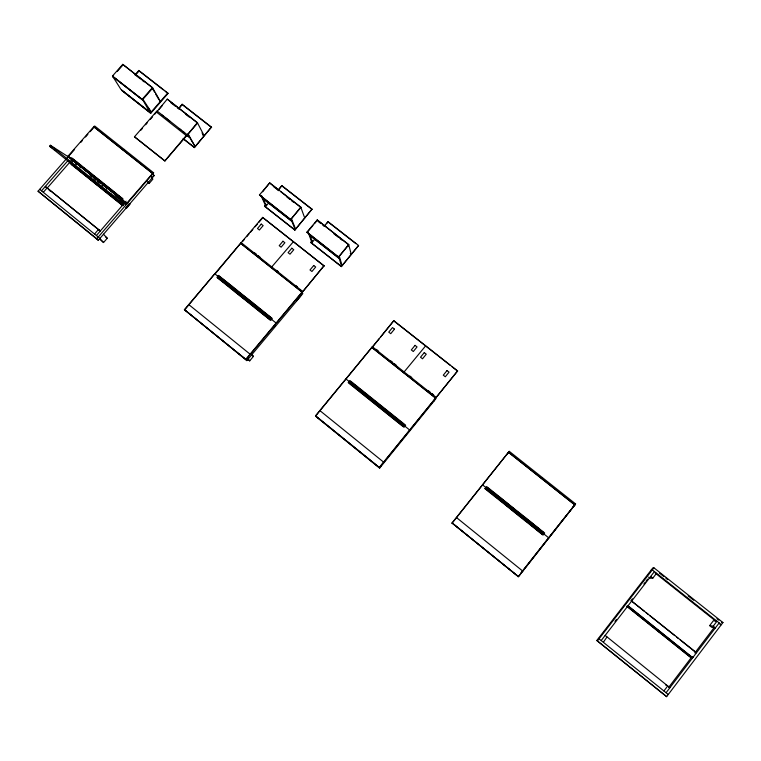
<?xml version="1.0" encoding="UTF-8"?>
<svg xmlns="http://www.w3.org/2000/svg" width="761" height="761" viewBox="0 0 761 761"><rect width="100%" height="100%" fill="white"/><g stroke="black" fill="none" stroke-linecap="round" stroke-linejoin="round"><path stroke-width="1.14" d="M217.627 276.538L218.531 275.415L272.286 318.488L271.335 319.62L217.57 276.547L271.439 319.496M217.855 276.253L271.506 319.42L270.659 320.438L216.933 277.394L217.798 276.367M218.559 277.356L217.884 278.155M218.797 277.052L219.51 276.233M226.436 284.985L227.415 283.901M219.529 278.069L220.471 276.994M227.387 285.746L228.376 284.662M220.661 278.507L219.796 279.677M224.276 280.048L223.325 281.17M225.199 280.761L224.257 281.817M233.123 288.476L233.827 287.687M226.35 283.111L227.139 282.331M235.025 290.017L235.71 289.17M227.33 283.863L228.062 283.054M235.91 290.911L235.073 291.92M228.1 284.995L229.051 283.863M231.877 286.107L230.964 287.135M239.858 295.753L240.723 294.583M233.931 289.456L234.749 288.409M242.645 296.124L241.77 297.294M235.71 291.063L236.661 289.941M244.614 297.656L245.289 296.847M238.612 293.423L239.534 292.243M239.658 294.079L240.495 293.004M241.484 293.822L240.533 294.954M247.496 301.86L248.486 300.766M249.408 301.527L250.122 300.738M244.357 296.124L242.702 298.017M245.327 298.797L246.279 297.656M247.249 300.329L248.2 299.197M256.153 308.795L257.132 307.701M251.044 301.461L250.217 302.364M252.024 304.115L252.975 303.002M253.013 304.952L253.965 303.81M254.897 304.543L253.299 306.521M254.935 306.493L254.26 307.301M256.818 306.084L255.905 307.111M258.778 307.663L257.827 308.662M259.72 310.298L260.671 309.166M267.453 314.616L266.778 315.425M260.709 311.116L261.641 309.936M268.424 315.387L267.748 316.195M261.651 311.81L262.602 310.707M264.562 312.295L262.897 314.198M265.56 314.93L266.493 313.846M436.443 397.166L457.608 370.921L393.798 320.695L372.443 346.968L379.083 338.892M269.375 318.003L270.326 316.89M270.364 318.849L269.689 319.658M72.533 158.535L70.916 160.4M74.407 161.713L75.215 160.657M76.129 161.389L75.444 162.283M77.261 163.625L76.385 164.785M77.907 164.633L78.868 163.586M122.283 199.896L123.063 198.992L71.563 157.736L70.878 158.507L122.112 200.095L121.437 200.875M80.695 165.051L80.01 165.946M73.389 159.201L72.723 160.019M74.302 159.934L73.608 160.695M83.396 169.028L84.357 167.981M86.288 171.235L87.096 170.179M79.838 164.386L79.039 165.089M89.142 173.308L89.903 172.443M89.96 174.164L90.768 173.108M90.987 174.621L91.681 173.85M92.595 174.583L91.976 175.42M85.27 168.714L84.557 169.475M86.183 169.446L85.517 170.264M93.498 177.151L94.431 176.048M95.372 178.683L94.706 179.453M95.563 178.454L96.324 177.589M99.995 180.528L98.378 182.402M95.41 176.847L94.678 177.579M102.944 184.181L102.06 185.351M102.973 186.084L104.542 184.143M97.189 178.255L96.476 179.025M106.388 185.617L105.703 186.521M100.861 181.204L100.195 182.022M108.233 187.101L106.664 189.032M101.784 181.936L101.118 182.754M102.706 182.669L102.041 183.496M109.261 189.632L110.126 188.633M110.183 190.364L110.992 189.308M533.566 526.745L534.003 526.06M105.522 184.952L104.733 185.665M115.615 193.009L114.921 193.903M109.204 187.9L108.481 188.633M117.575 196.281L118.431 195.292M113.817 191.591L113.094 192.333M113.979 193.047L114.692 192.267M121.18 199.353L120.514 200.133M117.508 194.55L116.785 195.292M119.306 195.967L118.602 196.747M122.131 198.25L121.351 198.973M403.606 372.681L404.395 371.682M518.45 576.638L452.082 522.931L509.242 451.321L575.592 503.915L518.374 576.648L452.072 522.997L518.45 576.638L575.573 503.963M456.438 517.528L522.74 571.092M349.87 382.507L350.821 381.347M351.829 382.174L350.193 384.162M351.858 384.134L352.8 382.935M353.827 385.675L354.797 384.552M219.482 278.031L218.807 278.868M222.374 278.516L220.709 280.4M356.776 386.141L355.149 388.129M357.765 386.93L356.138 388.919M361.732 390.108L361.047 390.897M357.832 388.842L357.109 389.68M359.744 388.519L358.888 389.47M360.743 389.318L359.106 391.306M230.003 286.526L230.964 285.394M231.915 288.058L232.866 286.926M363.72 391.696L362.084 393.684M363.787 393.608L364.709 392.495M367.715 396.814L367.049 397.67M250.112 302.593L249.456 303.449M370.712 399.23L370.036 400.058M250.417 304.219L252.015 302.231M249.123 299.92L248.371 300.899M372.024 401.656L373.661 399.658M255.886 305.351L255.106 306.283M256.857 308.034L257.817 306.892M373.699 401.618L374.65 400.457M378.626 403.615L377.96 404.471M73.617 160.818L72.733 161.855M259.72 310.269L259.044 311.106M87.325 171.805L88.019 170.911M81.817 167.449L82.521 166.516M381.917 407.649L382.621 406.812M267.444 316.452L266.759 317.299M380.633 405.242L379.815 406.165M380.671 407.211L379.986 408.01M270.402 318.669L271.316 317.708M383.982 411.216L384.914 410.046M383.772 409.475L384.619 408.438M102.935 184.305L103.629 183.411M111.23 190.944L111.915 190.05M388.624 411.634L387.939 412.472M384.666 410.407L385.608 409.209M119.515 197.651L120.228 196.709M392.923 416.476L391.991 417.646M391.668 416.01L392.619 414.84M394.693 418.369L395.625 417.247M399.944 422.089L400.638 421.261M398.707 421.584L399.63 420.462M348.89 381.756L404.804 426.322L405.651 425.275L349.832 380.557L348.985 381.537L404.966 426.093L404.024 427.292L348.215 382.574L349.175 381.413M482.512 484.843L548.814 537.922M142.412 99.32L149.86 112.114L150.649 111.211M229.261 285.489L228.338 286.507M231.154 287.059L230.25 288.038M234.074 291.111L234.978 289.989M236.985 293.451L237.717 292.414M241.703 295.449L240.78 296.476M351.886 384.077L351.182 384.952M353.894 385.637L353.161 386.54M352.172 385.751L352.942 384.714M262.65 312.514L263.591 311.525M365.061 396.072L366.697 394.084M366.764 395.996L367.687 394.883M367.753 396.785L368.666 395.644M370.74 399.183L371.653 398.032M506.474 455.04L506.797 454.422M94.649 177.722L93.784 178.721M508.072 453.023L508.481 452.272L574.85 504.904L508.462 452.3M90.968 174.783L90.112 175.781M91.891 175.515L91.035 176.514M97.398 179.929L98.112 178.987M378.008 406.441L379.634 404.443M379.701 406.364L378.997 407.24M386.721 411.929L387.615 410.835M384.99 412.043L386.617 410.036M387.672 412.776L386.978 413.613M390.754 415.106L391.611 414.013M393.751 417.513L392.99 418.455M394.674 418.369L393.989 419.254M398.631 419.653L397.784 420.624M350.098 382.269L349.204 383.373M223.515 280.942L222.65 281.97M225.427 282.474L224.524 283.453M229.137 285.651L229.974 284.576M226.378 283.235L225.475 284.214M353.037 384.695L353.808 383.763M234.017 289.361L233.151 290.388M238.612 293.27L237.936 294.222M239.763 293.955L238.868 294.945M237.841 292.424L238.574 291.473M359.011 389.413L358.117 390.507M245.518 298.569L244.614 299.549M364.072 395.282L365.689 393.256M247.43 300.1L246.535 301.09M253.204 304.714L252.338 305.751M369.779 398.269L369.037 399.259M256.086 307.035L255.192 308.024M260.899 310.888L260.034 311.924M261.87 311.658L260.975 312.657M258.008 308.576L257.113 309.565M268.623 317.071L267.758 318.108M376.638 402.017L375.791 403.007M265.722 314.759L264.828 315.748M374.869 402.208L374.022 403.244M383.62 407.639L381.984 409.608M389.613 412.414L387.986 414.441M392.743 416.657L393.618 415.62M400.762 423.078L400.01 424.077M401.009 424.847L401.922 423.696M543.754 534.203L485.908 487.421L484.957 488.629M76.319 163.082L75.472 164.053M82.711 168.2L83.491 167.315M88.209 172.604L88.989 171.71M92.794 176.276L91.948 177.246M98.302 180.69L97.456 181.66M358.022 388.614L358.754 387.73M112.114 191.753L112.894 190.849M534.232 524.681L532.576 526.764M115.805 194.711L116.538 193.751M120.428 198.412L121.208 197.508M533.185 523.844L531.539 525.927M371.777 399.867L372.662 398.859M374.907 402.141L375.639 401.218M376.819 403.768L376.001 404.814M395.863 418.988L394.988 420.034M222.545 280.2L221.698 281.209M397.898 420.557L396.995 421.661M230.193 286.298L229.299 287.278M244.538 297.817L243.691 298.826M252.233 303.953L251.377 304.98M542.241 477.537L541.423 478.555M258.845 309.346L259.739 308.443M258.978 309.346L258.084 310.336M262.83 312.438L261.965 313.475M266.692 315.53L265.798 316.519M269.432 317.889L268.69 318.84M348.947 381.584L404.871 426.246M371.872 399.734L371.035 400.857M709.633 625.628L713.352 620.738L716.986 621.204L713.219 626.16L709.633 625.628L711.782 627.33L715.397 627.882L713.219 626.16M663.915 690.959L667.739 685.946L665.694 685.052M668.538 687.525L692.006 656.667M694.85 652.928L714.227 627.445M666.094 692.719L719.164 622.936M666.636 696.638L722.95 622.546L653.908 567.792L652.871 567.868L596.805 640.477L666.636 696.638L596.805 640.477M377.856 404.605L377.009 405.642M383.734 409.447L382.992 410.436M373.765 401.456L373.014 402.417M391.839 415.801L390.983 416.819M398.754 421.47L398.003 422.469M399.877 422.193L399.002 423.24M485.67 487.734L543.925 533.994M597.575 640.743L653.908 567.792M614.993 621.385L616.486 619.464M630.955 600.705L632.401 598.831M643.873 583.972L645.309 582.108M646.156 581.014L647.601 579.14M601.352 640.353L654.431 571.578M603.492 642.084L606.955 637.033M648.619 577.123L650.027 578.246L652.805 578.151L656.572 573.271M497.742 496.923L498.17 496.533M49.579 146.274L50.369 145.275L67.881 156.538L126.659 203.625L125.898 204.595L110.402 195.035L49.579 146.274L52.509 148.148M110.402 195.035L111.201 194.026L126.659 203.625M517.88 513.133L518.612 512.21M518.431 513.513L518.793 512.895M517.984 576.686L520.01 574.565M521.066 572.776L558.517 525.147M559.982 523.273L574.85 504.904M533.623 527.592L535.268 525.518M534.669 528.429L536.315 526.346M535.706 529.266L537.361 527.183M536.752 530.103L538.398 528.02M537.799 530.94L539.444 528.857M538.836 531.768L540.491 529.685M539.882 532.605L541.537 530.522M540.928 533.442L542.583 531.359M541.975 534.279L543.62 532.196M485.822 487.535L543.801 534.117M518.022 515.102L519.649 513.038M519.059 515.929L520.686 513.865M520.096 516.767L521.732 514.702M521.133 517.594L522.769 515.53M522.17 518.422L523.806 516.358M523.216 519.259L524.843 517.195M524.253 520.086L525.889 518.022M525.29 520.924L526.926 518.859M526.336 521.761L527.963 519.687M527.373 522.588L529.019 520.514M528.41 523.425L530.065 521.342M529.456 524.253L531.102 522.179M530.493 525.09L532.148 523.007M501.451 501.832L503.078 499.777M502.479 502.66L504.115 500.605M503.516 503.487L505.152 501.432M504.553 504.315L506.179 502.26M505.58 505.142L507.216 503.088M506.617 505.97L508.253 503.915M507.654 506.797L509.29 504.743M508.69 507.625L510.317 505.57M509.727 508.462L511.354 506.398M510.764 509.29L512.391 507.226M511.792 510.117L513.428 508.053M512.828 510.945L514.465 508.89M513.865 511.773L515.501 509.718M514.902 512.61L516.538 510.545M515.939 513.437L517.575 511.373M516.985 514.265L517.841 513.19M485.984 489.447L487.62 487.401M487.011 490.274L488.648 488.22M488.039 491.092L489.675 489.047M489.076 491.92L490.702 489.875M490.103 492.748L491.73 490.693M491.13 493.575L492.767 491.52M492.158 494.393L493.794 492.348M493.195 495.221L494.821 493.166M494.222 496.048L495.858 493.994M495.259 496.876L496.885 494.821M496.286 497.694L497.922 495.649M497.313 498.522L498.95 496.467M498.35 499.349L499.987 497.294M499.387 500.177L501.014 498.122M500.415 501.004L502.051 498.95M452.005 523.292L509.223 451.378M485.908 487.43L486.583 486.574L544.667 533.033L543.021 535.116L484.966 488.61M403.016 426.483L404.652 424.476M435.634 398.193L379.359 467.587L315.644 415.991L372.652 346.502L371.863 347.492L435.634 398.098L371.834 347.377L315.52 415.82L316.215 416.781L379.634 468.139L435.644 399.059L436.148 397.385L372.376 346.74M388.985 415.24L390.621 413.242M389.993 416.048L390.84 415.002M396.624 418.046L395.672 419.225M395.996 420.862L397.623 418.826M400.79 423.106L401.637 422.041M401.779 423.934L402.645 422.869M402.017 425.684L403.644 423.668M379.634 468.139L379.301 467.463L457.608 370.921M375.011 404.043L375.858 402.93M380.728 407.135L381.632 406.041M380.995 408.838L381.775 407.877M385.989 412.843L386.835 411.796M393.77 417.485L394.626 416.448M360.952 391.068L360.086 392.067M361.095 392.895L362.712 390.869M363.929 393.447L363.064 394.455M366.907 395.834L366.051 396.842M368.048 398.469L369.675 396.471M369.77 398.355L370.674 397.271M376.771 403.91L377.637 402.845M404.129 371.929L425.57 345.932M354.15 387.33L355.768 385.313M380.557 337.104L393.798 320.695M268.528 317.033L269.356 316.119M263.896 315.016L265.522 313.075M246.859 360.609L245.784 359.354L302.06 292.015L240.638 243.273L184.4 309.641L246.859 360.609L302.811 293.641L302.06 292.015M324.024 265.76L302.745 291.672L324.024 265.76L262.593 217.399L241.037 242.797L240.733 243.434L302.127 292.157L302.983 291.301L245.974 359.572L184.647 309.917L214.783 273.779L276.357 323.225M273.979 326.973L275.482 325.185M296.647 300.728L300.367 296.286M247.81 359.335L249.703 360.866L253.432 356.395L251.463 353.951M347.501 244.414L348.329 246.193M338.483 257.18L348.671 244.528L317.204 219.939L306.921 232.172L338.483 257.18L348.757 244.861L317.204 219.939M358.574 245.489L341.337 266.588L358.574 245.489L327.991 221.632L324.224 226.112M248.495 302.678L249.332 301.67M233.047 288.619L232.162 289.57M236.024 292.69L236.871 291.682M271.763 266.911L293.308 241.808M307.054 232.524L312.961 225.494M314.417 223.763L317.327 220.3M341.337 266.588L310.792 242.597L312.172 240.476M326.593 223.772L327.991 221.632M308.262 232.638L311.458 241.332L312.41 242.074L315.387 238.526M224.447 281.732L223.572 282.683M290.626 219.644L300.766 207.097L269.727 182.84L259.453 194.94L290.626 219.644L300.899 207.468L280.838 191.791M236.804 291.758L237.622 290.702M312.01 209.161L294.83 230.06L312.01 209.161L281.836 185.608L278.079 190.05M241.57 295.62L242.445 294.593M243.396 295.354L242.607 296.143M215.763 273.189L240.638 243.273M242.902 241.189L244.433 239.382M246.726 236.681L249.009 233.979M250.54 232.172L252.833 229.47M255.125 226.768L257.408 224.067M258.94 222.26L261.993 218.654M220.576 278.754L221.384 277.708M222.459 280.305L223.287 279.23M225.342 282.569L226.188 281.57M262.621 191.801L269.727 182.84M294.83 230.06L264.685 206.393L266.027 204.252M264.685 206.393L266.188 204.614M278.983 189.537L281.836 185.608M260.928 195.444L265.304 205.099L266.245 205.831L268.481 203.206M211.434 127.106L194.369 147.586L211.434 127.106L182.145 104.257L178.378 108.595M99.291 183.135L100.138 182.164M94.687 233.865L98.492 229.47L100.033 231.087M96.542 235.358L126.088 201.18M126.773 203.292L152.6 173.413L93.774 126.735L67.986 156.195L127.077 203.663L67.986 156.195M153.636 172.823L94.745 126.041L94.174 126.278L93.936 126.954L152.733 173.613L153.636 172.823L96.761 238.745L38.05 191.201L74.578 149.47M154.902 114.083L167.249 99.12L197.594 123.073L164.833 160.99L186.274 135.448L186.521 135.886M167.249 99.12L197.356 122.626L187.33 134.944M38.05 191.201L98.293 240.305L154.141 175.639L152.6 173.413M147.339 181.974L149.175 183.43L152.875 179.139L151.724 177.494M99.387 238.669L103.544 242.54L107.263 238.231L103.42 234.198M202.93 135.192L202.093 132.794M95.62 180.195L96.466 179.216M180.129 107.311L182.145 104.257M71.829 161.123L72.666 160.162M80.038 167.715L80.885 166.745M92.699 176.371L93.517 175.315M167.743 93.023L167.991 93.489L150.726 113.332L150.45 112.885L167.743 93.023L138.816 70.469L135.058 74.759M164.833 160.99L134.478 136.799L156.176 111.848L186.435 135.724L187.244 134.792L156.994 110.916M140.966 130.112L142.516 128.333M145.617 124.766L147.158 122.987M150.259 119.429L152.581 116.756M158.802 109.613L162.426 105.437M98.217 180.785L99.082 179.796M106.492 187.415L107.311 186.359M80.799 166.84L81.608 165.784M113.589 75.748L112.666 76.5L142.478 99.786L142.193 99.32L152.457 87.563L122.74 64.362L112.485 76.033L120.913 89.398L149.86 112.114M136.095 74.378L139.092 70.954L138.816 70.469M80.828 142.336L82.397 140.547M85.508 136.99L87.857 134.307M90.169 131.672L93.327 128.067M41.494 190.811L67.91 160.638M43.32 192.286L47.115 187.948M47.134 188.157L70.402 161.551M76.233 163.177L77.042 162.122M77.146 163.91L78.012 162.921M117.194 71.524L122.321 65.693M241.38 242.987L241.608 242.607M142.707 98.94L151.239 111.981L150.336 111.268M572.453 507.406L573.1 507.035M272.067 266.711L271.354 267.805M231.915 288.01L231.211 288.809M651.264 569.951L652.291 569.875L721.342 624.667L719.963 624.477M628.415 607.354L629.728 607.506M721.571 622.365L722.95 622.546M656.8 630.098L658.322 630.403M658.94 631.811L660.472 632.134M688.286 655.316L690.027 655.801M692.462 657.19L692.995 657.342M598.431 638.365L668.272 694.479M54.459 149.394L56.409 150.64M140.024 71.677L163.33 89.855M165.194 91.31L167.991 93.489M182.383 104.714L211.653 127.544M281.989 185.988L312.134 209.513M328.096 221.974L355.872 243.653M134.83 74.588L140.395 78.935M142.25 80.381L144.105 81.827M170.911 102.764L175.458 106.312M177.275 107.729L179.092 109.156M185.465 114.121L189.099 116.966M269.898 183.239L279.04 190.383M273.313 186.435L278.764 190.697M286.945 197.089L289.665 199.22M291.482 200.638L293.299 202.055M318.031 221.384L320.8 223.544M322.635 224.99L324.481 226.426M333.689 233.617L338.293 237.223M340.138 238.659L341.974 240.096M159.506 100.728L160.419 101.441L152.457 87.563M203.187 134.887L204.11 135.61L197.356 122.626M350.269 253.546L351.23 254.298L348.671 244.528M112.485 76.033L142.193 99.32M161.817 114.949L163.644 116.376M165.46 117.803L170.017 121.379M179.13 128.514L180.956 129.95M182.783 131.377L184.6 132.804M112.78 76.671L142.44 99.919L152.733 88.048L122.74 64.362M186.493 134.84L189.289 137.037M186.74 135.277L189.527 137.465M259.453 194.94L290.483 219.282M306.921 232.172L338.379 256.847M262.887 198.412L291.72 221.023M339.159 258.236L309.936 235.32L312.41 242.074M263.059 198.792L291.863 221.384M310.06 235.663L339.254 258.559M150.45 112.885L121.532 90.198L150.726 113.332M183.154 138.559L194.141 147.177M183.391 138.978L194.369 147.586M264.524 206.031L294.688 229.717M310.669 242.274L341.242 266.283M324.138 266.074L262.593 217.399M393.846 320.952L450.274 365.375M452.101 366.812L457.589 371.13M134.478 136.799L164.566 160.571M659.368 573.023L664.011 576.705M665.865 578.179L667.72 579.654M688.153 595.853L693.718 600.267M716.929 618.683L718.784 620.148M254.507 252.776L256.352 254.241M258.207 255.715L260.062 257.18M276.633 270.326L278.45 271.772M295.677 285.442L297.494 286.878M376.295 349.394L378.112 350.831M390.812 360.904L392.628 362.341M394.436 363.777L396.253 365.223M409.903 376.048L411.739 377.504M428.205 390.574L430.041 392.02M431.868 393.475L433.694 394.921M241.189 242.654L302.612 291.387M655.24 573.109L716.272 621.537M152.286 174.164L154.141 175.639M650.665 576.448L652.805 578.151M696.515 652.719L631.383 600.895L644.301 611.226M646.146 612.71L647.992 614.184M649.837 615.659L674.75 635.597M676.596 637.071L678.441 638.546M680.286 640.02L695.973 652.577M692.196 657.542L627.987 605.832L692.729 657.694L689.913 656.895L626.836 606.355M123.139 202.388L125.898 204.595M627.007 606.222L690.436 657.047M50.369 145.275L111.201 194.026M73.503 164.947L75.339 166.412M77.175 167.886L93.698 181.128M100.119 186.283L101.955 187.748M103.791 189.223L123.063 204.671M69.622 162.074L122.759 204.671M71.039 164.024L122.901 205.594M122.569 205.584L71.734 164.814L68.709 161.342M605.166 635.406L669.908 687.706M100.338 230.964L45.299 186.474L99.149 230.155M105.456 236.766L107.263 238.231M252.176 355.377L253.432 356.395M39.677 189.346L99.919 238.421M184.4 309.641L245.784 359.354M315.52 415.82L379.301 467.463M157.166 111.211L156.357 112.143M48.704 189.565L50.293 191.182M96.428 238.412L98.293 240.305M99.653 238.554L103.544 242.54M189.004 304.781L250.331 354.369M70.526 162.797L72.847 165.47M94.859 182.307L97.028 184.856M96.685 183.772L98.854 186.321M247.696 358.46L249.703 360.866M247.61 357.622L248.486 358.669M121.827 203.919L123.168 205.546M124.119 149.403L123.206 150.183M148.005 181.793L149.175 183.43M245.575 300.319L247.211 298.379M151.268 175.667L152.542 177.494M320 410.693L383.715 462.212M148.585 108.395L149.746 110.307M151.8 87.315L154.55 92.11M155.653 94.022L158.954 99.777M188.148 134.012L194.93 146.264L187.72 134.212M380.995 465.57L381.261 466.132M300.585 294.231L301.213 295.553M261.774 195.948L266.245 205.831M346.046 379.045L409.77 430.089M290.883 218.949L294.536 228.043L295.477 228.785L291.444 218.683M300.766 207.097L304.676 217.865M338.588 256.362L341.071 264.581L342.031 265.332L339.292 256.2M434.027 400.181L434.046 401.037M447.03 370.569L443.292 375.183L445.299 376.771L449.038 372.158L447.03 370.569M424.267 352.628L420.529 357.213L422.526 358.792L426.265 354.198L424.267 352.628M415.059 345.361L411.311 349.936L413.309 351.515L417.047 346.93L415.059 345.361M394.474 329.142L390.735 333.689L388.757 332.129L392.505 327.582L394.474 329.142M313.741 265.494L310.003 269.965L311.934 271.487L315.682 267.016L313.741 265.494M291.834 248.219L288.086 252.662L290.008 254.184L293.756 249.732L291.834 248.219M282.959 241.227L279.22 245.66L281.132 247.173L284.871 242.73L282.959 241.227M261.232 224.095L257.494 228.509L259.406 230.022L263.144 225.598L261.232 224.095M129.418 203.491L125.679 207.829L126.269 208.543L130.007 204.224L129.418 203.491"/></g></svg>
